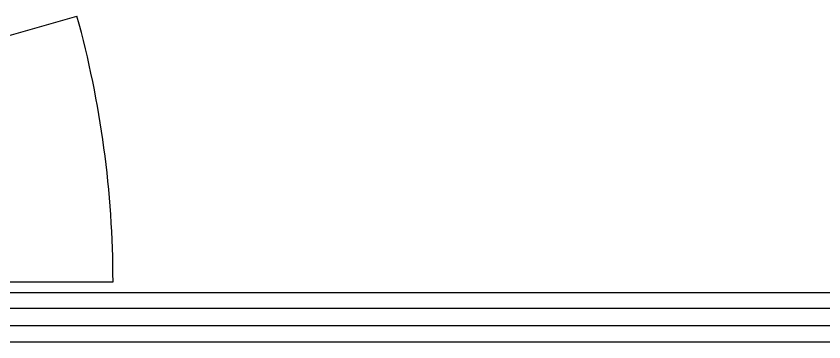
# Model space of a CAD drawing. Extents: x -43 to 90, y 6 to 81.
# Drawn here: x 80.161 to 81.143, y 65.222 to 65.619 of the extents above; entities that cross this region are included whole.
import ezdxf

# ---------------------------------------------------------------- set-up
doc = ezdxf.new("R2010")
doc.units = 0
doc.header["$LTSCALE"] = 0.1
doc.header["$MEASUREMENT"] = 0
doc.layers.add('visto', color=9, linetype='CONTINUOUS')

msp = doc.modelspace()

# ---------------------------------------------------------------- linework, layer by layer
at = {"layer": 'visto'}
for p, q in [((79.79123, 65.4922), (80.23531, 65.61855)), ((79.82467, 65.29513), (80.27911, 65.29513)), ((79.82552, 65.28214), (82.57002, 65.28219)), ((79.79766, 65.26314), (81.22764, 65.26314)), ((79.79766, 65.26314), (82.59035, 65.26309)), ((79.81866, 65.24214), (81.21264, 65.24214)), ((79.81866, 65.24214), (82.57449, 65.24209)), ((79.82566, 65.22209), (81.2065, 65.22209)), ((79.82566, 65.22209), (82.56922, 65.22209))]:
    msp.add_line(p, q, dxfattribs=at)
msp.add_arc((79.06309, 65.29513), 1.21603, 360, 15.42458, dxfattribs=at)

doc.saveas('drawing.dxf')
